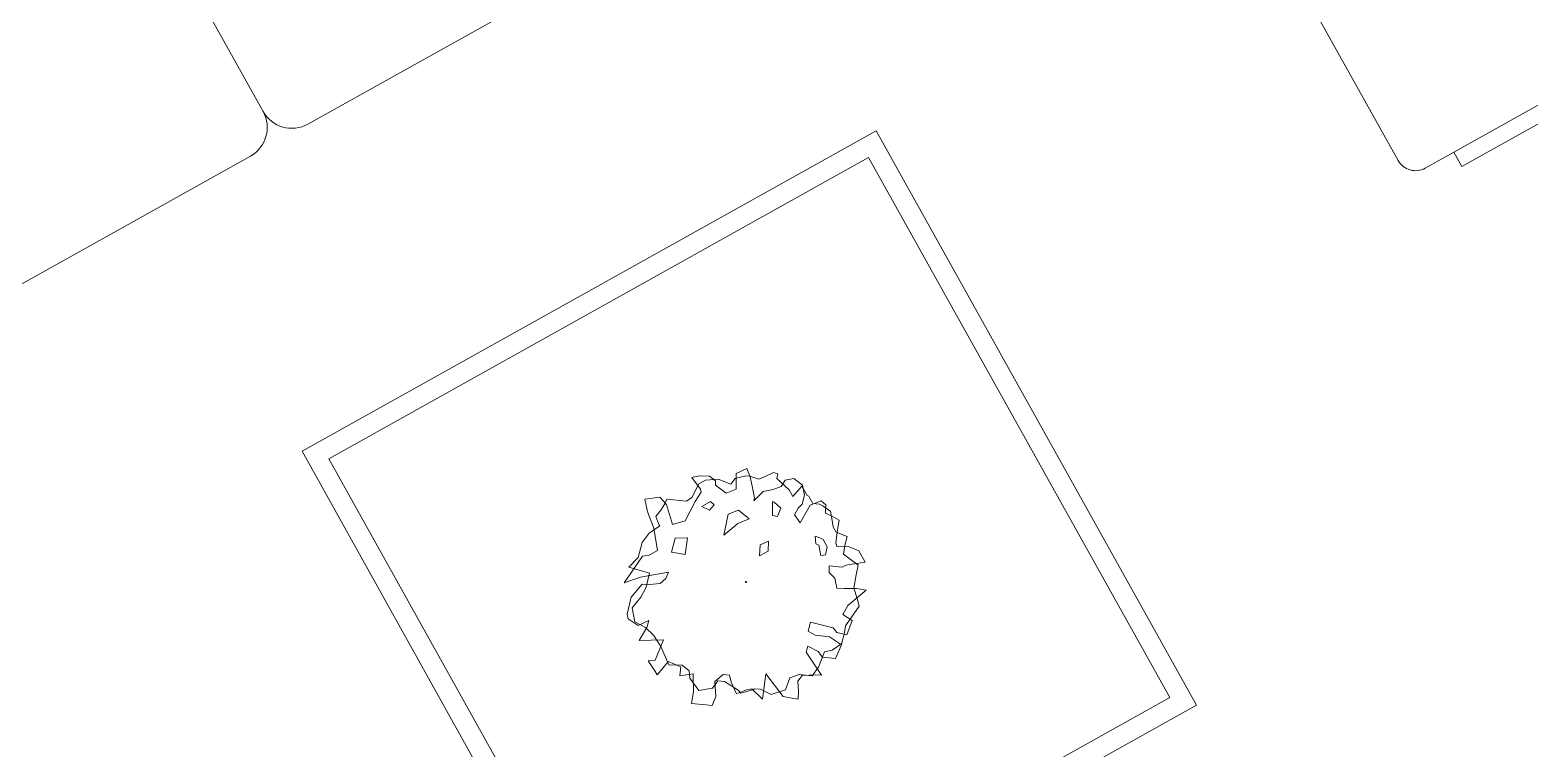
# Model space of a CAD drawing. Header units: millimetres. Extents: x 403824132 to 733479728, y 1974822364 to 2151530530.
# Drawn here: x 568796094 to 568798382, y 2063160117 to 2063161213 of the extents above; entities that cross this region are included whole.
import ezdxf

# ---------------------------------------------------------------- set-up
doc = ezdxf.new("R2010")
doc.units = ezdxf.units.MM
for name, color, linetype, lineweight in [('E- THAY', 9, 'Continuous', 20), ('E-NoiThat', 32, 'Continuous', 9), ('LD-THAY', 9, 'Continuous', 13)]:
    doc.layers.add(name, color=color, linetype=linetype, lineweight=lineweight)

# ---------------------------------------------------------------- blocks, each defined once
blk = doc.blocks.new('sf2')
at = {"layer": 'E-NoiThat'}
for p, q in [((-123895508.8608268, 101808393.999927), (-123895508.8608268, 101809393.999927)), ((-123895508.8608268, 101809393.999927), (-123894508.8608268, 101809393.999927)), ((-123894508.8608268, 101809393.999927), (-123894508.8608268, 101808393.999927)), ((-123895478.8608268, 101808423.999927), (-123895478.8608268, 101809363.999927)), ((-123895478.8608268, 101809363.999927), (-123894538.8608268, 101809363.999927)), ((-123894538.8608268, 101809363.999927), (-123894538.8608268, 101808423.999927)), ((-123894949.8899923, 101809068.0273934), (-123894928.7274679, 101809076.0951014)), ((-123894928.7274679, 101809076.0951014), (-123894923.8439887, 101809059.9597934)), ((-123895041.0514099, 101809048.4342494), (-123895023.1447615, 101809056.5021734)), ((-123895036.1678442, 101809048.4342494), (-123895031.2841275, 101809058.8072174)), ((-123895031.2841275, 101809058.8072174), (-123895018.2610339, 101809066.8747094)), ((-123895023.1447615, 101809056.5021734), (-123895011.7494439, 101809056.5021734)), ((-123895018.2610339, 101809066.8747094), (-123895006.8658891, 101809070.3323294)), ((-123895011.7494439, 101809056.5021734), (-123894992.2150303, 101809043.8241614)), ((-123895006.8658891, 101809070.3323294), (-123895010.1216787, 101809048.4342494)), ((-123894982.4477371, 101809042.6718014), (-123894958.0293367, 101809059.9597934)), ((-123894958.0293367, 101809059.9597934), (-123894951.5179303, 101809055.3484094)), ((-123894953.1458575, 101809053.0444454), (-123894949.8899923, 101809068.0273934)), ((-123894946.6342783, 101809021.9262974), (-123894953.1458575, 101809053.0444454)), ((-123894951.5179303, 101809055.3484094), (-123894941.7504643, 101809049.5869334)), ((-123894941.7504643, 101809049.5869334), (-123894930.3553843, 101809044.9769534)), ((-123894923.8439887, 101809059.9597934), (-123894922.2158779, 101809053.0444454)), ((-123894922.2158779, 101809053.0444454), (-123894918.9601747, 101809031.1465814)), ((-123895094.7714955, 101809018.4685694), (-123895085.0041915, 101809028.8414294)), ((-123895086.6321835, 101809041.5192254), (-123895068.7255027, 101809042.6718014)), ((-123895085.0041915, 101809027.6889614), (-123895086.6321835, 101809041.5192254)), ((-123895085.0041915, 101809028.8414294), (-123895080.1206475, 101809032.2989414)), ((-123895080.1206475, 101809011.5533294), (-123895085.0041915, 101809027.6889614)), ((-123895080.1206475, 101809032.2989414), (-123895063.8417859, 101809036.9092454)), ((-123895068.7255027, 101809042.6718014), (-123895057.3302715, 101809021.9262974)), ((-123895063.8417859, 101809036.9092454), (-123895054.0745035, 101809032.2991574)), ((-123895054.0745035, 101809032.2991574), (-123895041.0514099, 101809048.4342494)), ((-123895041.0514099, 101809024.2312334), (-123895032.9120547, 101809042.6718014)), ((-123895032.9120547, 101809042.6718014), (-123895036.1678442, 101809048.4342494)), ((-123895010.1216787, 101809048.4342494), (-123895008.4937515, 101809043.8241614)), ((-123895008.4937515, 101809043.8241614), (-123894993.8427955, 101809035.7566694)), ((-123894993.8427955, 101809035.7566694), (-123894966.1688593, 101809017.3162094)), ((-123894992.2150303, 101809043.8241614), (-123894982.4477371, 101809042.6718014)), ((-123894930.3553843, 101809044.9769534), (-123894928.7274679, 101809032.2991574)), ((-123894928.7274679, 101809032.2991574), (-123894928.7274679, 101809029.9940054)), ((-123894928.7274679, 101809029.9940054), (-123894909.1930435, 101809027.6889614)), ((-123894918.9601747, 101809031.1465814), (-123894907.5651055, 101808998.8752094)), ((-123894909.1930435, 101809027.6889614), (-123894892.9141711, 101809020.7737214)), ((-123895127.3291755, 101808981.5876494), (-123895119.1898635, 101809005.7904494)), ((-123895124.0735155, 101809011.5533294), (-123895119.1898635, 101809016.1634174)), ((-123895119.1898635, 101809005.7904494), (-123895124.0735155, 101809011.5533294)), ((-123895119.1898635, 101809016.1634174), (-123895106.1667915, 101809017.3159934)), ((-123895106.1667915, 101809017.3159934), (-123895094.7714955, 101809018.4685694)), ((-123895075.2370063, 101808996.5704894), (-123895080.1206475, 101809011.5533294)), ((-123895057.3302715, 101809021.9262974), (-123895041.0514099, 101809024.2312334)), ((-123895014.0993511, 101809024.3724974), (-123895016.6497603, 101809017.1499974)), ((-123895016.6497603, 101809017.1499974), (-123895006.4482207, 101809013.5383694)), ((-123894998.7971011, 101809024.3724974), (-123895014.0993511, 101809024.3724974)), ((-123895006.4482207, 101809013.5383694), (-123894998.7971011, 101809024.3724974)), ((-123894966.1688593, 101809017.3162094), (-123894946.6342783, 101809021.9262974)), ((-123894892.9141711, 101809020.7737214), (-123894876.6353203, 101809003.4857294)), ((-123894876.6353203, 101809003.4857294), (-123894857.1007555, 101808997.7228494)), ((-123895148.4917754, 101808978.1305694), (-123895141.9802395, 101808993.1134094)), ((-123895141.9802395, 101808993.1134094), (-123895128.9571675, 101808997.7228494)), ((-123895128.9571675, 101808997.7228494), (-123895119.1898635, 101808991.9610494)), ((-123895127.3291755, 101808970.0629694), (-123895127.3291755, 101808981.5876494)), ((-123895119.1898635, 101808991.9610494), (-123895106.1667915, 101808994.2657694)), ((-123895106.1667915, 101808994.2657694), (-123895091.5157275, 101808998.8752094)), ((-123895091.5157275, 101808998.8752094), (-123895071.9813139, 101808993.1134094)), ((-123895071.9813139, 101808993.1134094), (-123895075.2370063, 101808996.5704894)), ((-123895052.4500755, 101808972.9789694), (-123895044.8489275, 101808992.3530894)), ((-123895044.8489275, 101808992.3530894), (-123895028.1264451, 101808994.5055294)), ((-123895028.1264451, 101808994.5055294), (-123895006.8431983, 101808969.7497694)), ((-123894956.6754919, 101808993.4287694), (-123894939.9530851, 101809002.0396094)), ((-123894941.473185, 101808972.9789694), (-123894956.6754919, 101808993.4287694)), ((-123894924.7507999, 101808985.8936094), (-123894941.473185, 101808972.9789694)), ((-123894939.9530851, 101809002.0396094), (-123894924.7507999, 101808985.8936094)), ((-123894907.5651055, 101808998.8752094), (-123894892.9141711, 101808998.8752094)), ((-123894892.9141711, 101808998.8752094), (-123894883.1468671, 101809002.3333694)), ((-123894883.1468671, 101809002.3333694), (-123894839.1939235, 101808980.4352894)), ((-123894857.1007555, 101808997.7228494), (-123894879.8911963, 101808974.6724094)), ((-123895143.6081235, 101808963.1477294), (-123895148.4917754, 101808978.1305694)), ((-123895148.4917754, 101808958.5372094), (-123895146.8639995, 101808960.8419294)), ((-123895148.4917754, 101808953.9256094), (-123895148.4917754, 101808958.5372094)), ((-123895146.8639995, 101808976.9771294), (-123895127.3291755, 101808970.0629694)), ((-123895146.8639995, 101808960.8419294), (-123895146.8639995, 101808976.9771294)), ((-123895133.8408195, 101808952.7743294), (-123895143.6081235, 101808963.1477294)), ((-123895102.6176955, 101808963.2924494), (-123895098.0570715, 101808976.2081694)), ((-123895091.9760235, 101808954.6816094), (-123895102.6176955, 101808963.2924494)), ((-123895098.0570715, 101808976.2081694), (-123895096.5368635, 101808978.3606094)), ((-123895096.5368635, 101808978.3606094), (-123895085.8951915, 101808960.0632494)), ((-123895085.8951915, 101808960.0632494), (-123895091.9760235, 101808954.6816094)), ((-123895034.2073095, 101808975.1314094), (-123895052.4500755, 101808972.9789694)), ((-123895006.8431983, 101808969.7497694), (-123895034.2073095, 101808975.1314094)), ((-123894865.2400243, 101808975.8247694), (-123894905.9371783, 101808961.9953694)), ((-123894905.9371783, 101808961.9953694), (-123894897.7978123, 101808955.0801294)), ((-123894886.4026243, 101808952.7743294), (-123894871.7516791, 101808959.6895694)), ((-123894879.8911963, 101808974.6724094), (-123894865.2400243, 101808958.5372094)), ((-123894871.7516791, 101808959.6895694), (-123894861.9843751, 101808965.4524494)), ((-123894839.1939235, 101808980.4352894), (-123894865.2400243, 101808975.8247694)), ((-123894865.2400243, 101808958.5372094), (-123894850.5892195, 101808949.3172494)), ((-123894861.9843751, 101808965.4524494), (-123894837.5661475, 101808956.2324894)), ((-123895164.7705075, 101808934.3344094), (-123895161.5147395, 101808943.5543694)), ((-123895163.1428395, 101808928.5715294), (-123895159.8868555, 101808935.4867694)), ((-123895161.5147395, 101808943.5543694), (-123895143.6081235, 101808945.8580094)), ((-123895159.8868555, 101808935.4867694), (-123895156.6311955, 101808940.0962094)), ((-123895156.6311955, 101808940.0962094), (-123895148.4917754, 101808945.8580094)), ((-123895148.4917754, 101808945.8580094), (-123895148.4917754, 101808953.9256094)), ((-123895143.6081235, 101808945.8580094), (-123895117.5618715, 101808929.7228094)), ((-123895125.7013995, 101808950.4696094), (-123895133.8408195, 101808952.7743294)), ((-123895115.9340955, 101808944.7067294), (-123895125.7013995, 101808950.4696094)), ((-123895117.5618715, 101808929.7228094), (-123895115.9340955, 101808944.7067294)), ((-123894897.7978123, 101808955.0801294), (-123894886.4026243, 101808952.7743294)), ((-123894850.5892195, 101808949.3172494), (-123894831.0546115, 101808941.2496494)), ((-123894837.5661475, 101808956.2324894), (-123894819.6596395, 101808936.6391294)), ((-123894831.0546115, 101808941.2496494), (-123894824.5429675, 101808920.5039294)), ((-123894819.6596395, 101808936.6391294), (-123894818.0315395, 101808929.7228094)), ((-123895171.2820435, 101808904.3687294), (-123895164.7705075, 101808914.7410494)), ((-123895166.3982835, 101808922.8086494), (-123895163.1428395, 101808928.5715294)), ((-123895161.5147395, 101808908.9781694), (-123895166.3982835, 101808922.8086494)), ((-123895158.2590795, 101808923.9610094), (-123895164.7705075, 101808934.3344094)), ((-123895164.7705075, 101808914.7410494), (-123895158.2590795, 101808923.9610094)), ((-123895047.8893867, 101808929.9269294), (-123895061.5714963, 101808928.8501694)), ((-123895061.5714963, 101808928.8501694), (-123895053.9703483, 101808915.9344494)), ((-123895053.9703483, 101808915.9344494), (-123895038.7680523, 101808915.9344494)), ((-123895038.7680523, 101808915.9344494), (-123895047.8893867, 101808929.9269294)), ((-123894826.1710675, 101808913.5886894), (-123894844.0775755, 101808912.4363294)), ((-123894844.0775755, 101808912.4363294), (-123894835.9382635, 101808904.3687294)), ((-123894824.5429675, 101808920.5039294), (-123894834.3102715, 101808905.5210894)), ((-123894818.0315395, 101808929.7228094), (-123894826.1710675, 101808913.5886894)), ((-123895161.5147395, 101808892.8429694), (-123895171.2820435, 101808904.3687294)), ((-123895169.6542675, 101808876.7077694), (-123895158.2590795, 101808890.5382494)), ((-123895158.2590795, 101808899.7582094), (-123895161.5147395, 101808908.9781694)), ((-123895150.1195515, 101808876.7077694), (-123895161.5147395, 101808892.8429694)), ((-123895158.2590795, 101808890.5382494), (-123895158.2590795, 101808899.7582094)), ((-123895132.2129355, 101808895.1476894), (-123895135.4687035, 101808890.5382494)), ((-123895135.4687035, 101808890.5382494), (-123895135.4687035, 101808877.8601294)), ((-123895127.3291755, 101808900.9105694), (-123895132.2129355, 101808895.1476894)), ((-123895122.7508395, 101808890.1062494), (-123895127.3291755, 101808900.9105694)), ((-123895122.7508395, 101808890.1062494), (-123895125.7013995, 101808885.9277294)), ((-123895001.7125071, 101808891.3244894), (-123895003.0841071, 101808891.3244894)), ((-123895001.7125071, 101808891.3244894), (-123895001.7125071, 101808892.6960894)), ((-123895001.7125071, 101808891.3244894), (-123895001.7125071, 101808889.9528894)), ((-123895001.7125071, 101808891.3244894), (-123895000.3408963, 101808891.3244894)), ((-123894816.4037635, 101808892.8429694), (-123894848.9612275, 101808875.5554094)), ((-123894839.1939235, 101808889.3858894), (-123894840.8219155, 101808868.6401694)), ((-123894834.3102715, 101808905.5210894), (-123894839.1939235, 101808889.3858894)), ((-123894835.9382635, 101808904.3687294), (-123894816.4037635, 101808892.8429694)), ((-123895159.8868555, 101808866.3343694), (-123895169.6542675, 101808876.7077694)), ((-123895164.7705075, 101808861.7249294), (-123895148.4917754, 101808870.9448894)), ((-123895148.4917754, 101808870.9448894), (-123895150.1195515, 101808876.7077694)), ((-123895135.4687035, 101808877.8601294), (-123895127.3291755, 101808868.6401694)), ((-123895127.3291755, 101808868.6401694), (-123895120.8177475, 101808870.9448894)), ((-123895120.8177475, 101808870.9448894), (-123895125.7013995, 101808885.9277294)), ((-123894848.9612275, 101808875.5554094), (-123894822.9151915, 101808854.8096894)), ((-123894840.8219155, 101808868.6401694), (-123894837.5661475, 101808838.6744894)), ((-123895174.5380275, 101808849.0468094), (-123895164.7705075, 101808861.7249294)), ((-123895174.5380275, 101808829.4534494), (-123895174.5380275, 101808849.0468094)), ((-123895163.1428395, 101808830.6058094), (-123895151.7477595, 101808855.9620494)), ((-123895151.7477595, 101808855.9620494), (-123895159.8868555, 101808866.3343694)), ((-123895124.0735155, 101808851.3515294), (-123895140.3522475, 101808839.8268494)), ((-123895119.1898635, 101808842.1315694), (-123895124.0735155, 101808851.3515294)), ((-123894822.9151915, 101808854.8096894), (-123894813.1477795, 101808859.4202094)), ((-123894813.1477795, 101808859.4202094), (-123894814.7756635, 101808840.9792094)), ((-123895146.8639995, 101808839.8268494), (-123895174.5380275, 101808829.4534494)), ((-123895153.3754275, 101808819.0811294), (-123895163.1428395, 101808830.6058094)), ((-123895140.3522475, 101808839.8268494), (-123895146.8639995, 101808839.8268494)), ((-123895122.4456315, 101808830.6068894), (-123895119.1898635, 101808842.1315694)), ((-123895117.5618715, 101808815.6229694), (-123895122.4456315, 101808830.6068894)), ((-123894855.4727635, 101808828.3000094), (-123894860.3564155, 101808815.6240494)), ((-123894837.5661475, 101808838.6744894), (-123894855.4727635, 101808828.3000094)), ((-123894839.1939235, 101808843.2839294), (-123894852.2171035, 101808827.1487294)), ((-123894852.2171035, 101808827.1487294), (-123894844.0775755, 101808815.6240494)), ((-123894831.0546115, 101808839.8268494), (-123894839.1939235, 101808843.2839294)), ((-123894814.7756635, 101808834.0639694), (-123894831.0546115, 101808839.8268494)), ((-123894814.7756635, 101808840.9792094), (-123894814.7756635, 101808834.0639694)), ((-123895155.0033115, 101808791.4201694), (-123895143.6081235, 101808800.6401294)), ((-123895140.3522475, 101808802.9459294), (-123895153.3754275, 101808819.0811294)), ((-123895143.6081235, 101808800.6401294), (-123895127.3291755, 101808809.8611694)), ((-123895137.0964795, 101808786.8107294), (-123895140.3522475, 101808802.9459294)), ((-123895127.3291755, 101808809.8611694), (-123895117.5618715, 101808815.6229694)), ((-123894844.0775755, 101808815.6240494), (-123894863.612259, 101808808.7088094)), ((-123894863.612259, 101808808.7088094), (-123894850.5892195, 101808784.5049294)), ((-123894860.3564155, 101808815.6240494), (-123894855.4727635, 101808805.2506494)), ((-123894855.4727635, 101808805.2506494), (-123894858.7285315, 101808782.2002094)), ((-123895119.1898635, 101808784.5049294), (-123895155.0033115, 101808791.4201694)), ((-123895133.8408195, 101808775.2849694), (-123895137.0964795, 101808786.8107294)), ((-123895101.2830315, 101808759.1497694), (-123895133.8408195, 101808775.2849694)), ((-123895106.1667915, 101808776.4373294), (-123895119.1898635, 101808784.5049294)), ((-123895114.3061035, 101808761.4544894), (-123895106.1667915, 101808776.4373294)), ((-123895057.3302715, 101808790.2678094), (-123895083.3764155, 101808766.0650094)), ((-123895047.5629027, 101808779.8954894), (-123895057.3302715, 101808790.2678094)), ((-123895054.0745035, 101808769.5220894), (-123895047.5629027, 101808779.8954894)), ((-123894902.6814643, 101808785.6572894), (-123894910.8208195, 101808779.8954894)), ((-123894910.8208195, 101808779.8954894), (-123894907.5651055, 101808769.5220894)), ((-123894899.4257395, 101808775.2849694), (-123894910.8208195, 101808753.3868894)), ((-123894886.4026243, 101808782.2002094), (-123894902.6814643, 101808785.6572894)), ((-123894891.2861791, 101808781.0478494), (-123894899.4257395, 101808775.2849694)), ((-123894878.2630963, 101808775.2849694), (-123894891.2861791, 101808781.0478494)), ((-123894876.6353203, 101808761.4544894), (-123894886.4026243, 101808782.2002094)), ((-123894858.7285315, 101808782.2002094), (-123894878.2630963, 101808775.2849694)), ((-123894850.5892195, 101808784.5049294), (-123894839.1939235, 101808770.6755294)), ((-123895096.3994875, 101808746.4716494), (-123895114.3061035, 101808761.4544894)), ((-123895093.1437195, 101808748.7763694), (-123895101.2830315, 101808759.1497694)), ((-123895085.0041915, 101808756.8439694), (-123895096.3994875, 101808746.4716494)), ((-123895083.3764155, 101808766.0650094), (-123895085.0041915, 101808756.8439694)), ((-123895081.7484235, 101808737.2516894), (-123895071.9813139, 101808756.8439694)), ((-123895071.9813139, 101808756.8439694), (-123895054.0745035, 101808769.5220894)), ((-123895036.1678442, 101808760.3021294), (-123895045.9351375, 101808745.3192894)), ((-123895029.6562651, 101808753.3868894), (-123895036.1678442, 101808760.3021294)), ((-123895032.9120547, 101808711.8954494), (-123895029.6562651, 101808753.3868894)), ((-123894959.6572715, 101808754.5392494), (-123894966.1688593, 101808711.8954494)), ((-123894936.8669851, 101808723.4212094), (-123894959.6572715, 101808754.5392494)), ((-123894910.8208195, 101808753.3868894), (-123894912.4485847, 101808747.6240094)), ((-123894907.5651055, 101808769.5220894), (-123894905.9371783, 101808749.9298094)), ((-123894865.2400243, 101808752.2345294), (-123894876.6353203, 101808761.4544894)), ((-123894857.1007555, 101808757.9974094), (-123894865.2400243, 101808752.2345294)), ((-123894839.1939235, 101808770.6755294), (-123894857.1007555, 101808757.9974094)), ((-123895086.6321835, 101808743.0145694), (-123895093.1437195, 101808748.7763694)), ((-123895083.3764155, 101808738.4040494), (-123895086.6321835, 101808743.0145694)), ((-123895065.4697239, 101808737.2516894), (-123895083.3764155, 101808738.4040494)), ((-123895063.8417859, 101808723.4212094), (-123895081.7484235, 101808737.2516894)), ((-123895054.0745035, 101808740.7087694), (-123895065.4697239, 101808737.2516894)), ((-123895047.5629027, 101808734.9469694), (-123895063.8417859, 101808723.4212094)), ((-123895034.5399063, 101808724.5735694), (-123895054.0745035, 101808740.7087694)), ((-123895045.9351375, 101808745.3192894), (-123895047.5629027, 101808734.9469694)), ((-123894988.9593271, 101808731.4888094), (-123895003.6101751, 101808729.1840894)), ((-123894974.3082167, 101808718.8096094), (-123894988.9593271, 101808731.4888094)), ((-123894941.7504643, 101808738.4040494), (-123894951.5179303, 101808723.4212094)), ((-123894933.6112819, 101808743.0145694), (-123894941.7504643, 101808738.4040494)), ((-123894930.3553843, 101808745.3192894), (-123894936.8669851, 101808723.4212094)), ((-123894931.9831711, 101808743.0145694), (-123894933.6112819, 101808743.0145694)), ((-123894912.4485847, 101808747.6240094), (-123894931.9831711, 101808743.0145694)), ((-123894922.2158779, 101808747.6240094), (-123894930.3553843, 101808745.3192894)), ((-123894905.9371783, 101808749.9298094), (-123894922.2158779, 101808747.6240094)), ((-123895019.8889719, 101808717.6583294), (-123895034.5399063, 101808724.5735694)), ((-123895024.7726239, 101808716.5059694), (-123895032.9120547, 101808711.8954494)), ((-123895006.8658891, 101808725.7259294), (-123895024.7726239, 101808716.5059694)), ((-123895003.6101751, 101808729.1840894), (-123895019.8889719, 101808717.6583294)), ((-123894997.0986715, 101808721.1164894), (-123895006.8658891, 101808725.7259294)), ((-123894990.5870923, 101808707.2860094), (-123894997.0986715, 101808721.1164894)), ((-123894984.0755131, 101808696.9126094), (-123894990.5870923, 101808707.2860094)), ((-123894951.5179303, 101808723.4212094), (-123894974.3082167, 101808718.8096094)), ((-123894966.1688593, 101808711.8954494), (-123894974.3082167, 101808704.9802094)), ((-123894974.3082167, 101808704.9802094), (-123894984.0755131, 101808696.9126094)), ((-123894538.8608268, 101808423.999927), (-123895478.8608268, 101808423.999927)), ((-123894508.8608268, 101808393.999927), (-123895508.8608268, 101808393.999927))]:
    blk.add_line(p, q, dxfattribs=at)
for points in [[(-123893958.8608268, 101809923.999927, -0.4142135623730966), (-123894058.8608268, 101809823.999927), (-123894658.8608268, 101809823.999927, -0.4142135623730688), (-123894708.8608268, 101809873.999927, -0.4142135623730998), (-123894758.8608268, 101809823.999927), (-123895258.8608268, 101809823.999927, -0.4142135623730955), (-123895308.8608268, 101809873.999927, -0.4142135623730851), (-123895358.8608268, 101809823.999927), (-123895958.8608268, 101809823.999927, -0.4142135623730955), (-123896058.8608268, 101809923.999927), (-123896058.8608268, 101810523.999927, -0.4142135623730998), (-123895958.8608268, 101810623.999927), (-123894058.8608268, 101810623.999927, -0.4142135623730966), (-123893958.8608268, 101810523.999927)], [(-123896259.9998167, 101809537.4913085), (-123896259.9998167, 101809562.4913085), (-123896469.9998168, 101809562.4913085, 0.9999999999999982), (-123896469.9998168, 101808912.4913085), (-123896259.9998167, 101808912.4913085), (-123896259.9998167, 101808937.4913085), (-123896209.9998168, 101808937.4913085, 0.4142135623731039), (-123896179.9998167, 101808967.4913085), (-123896179.9998167, 101809507.4913085, 0.4142135623731039), (-123896209.9998168, 101809537.4913085)]]:
    blk.add_lwpolyline(points, format="xyb", close=True, dxfattribs=at)
for points in [[(-123894658.8608268, 101810423.999927, 0.4142135623730945), (-123894708.8608268, 101810373.999927), (-123894708.8608268, 101809873.999927, 0.4142135623730951)], [(-123896419.9998167, 101808937.4913085), (-123896469.9998168, 101808937.4913085, -1), (-123896469.9998168, 101809537.4913085), (-123896419.9998167, 101809537.4913085)], [(-123896259.9998167, 101808937.4913085), (-123896419.9998167, 101808937.4913085, -1), (-123896419.9998167, 101809537.4913085)]]:
    blk.add_lwpolyline(points, format="xyb", dxfattribs=at)
blk = doc.blocks.new('TANG 1 BT1')
at = {"layer": 'E- THAY', "xscale": -1, "rotation": 180}
blk.add_blockref('sf2', (131051943.2543672, 102638267.910293), dxfattribs=at)
blk = doc.blocks.new('MBT1 BT1')
at = {"layer": 'E- THAY'}
blk.add_blockref('TANG 1 BT1', (-73138.04684661701, 193430.5469893871), dxfattribs=at)

msp = doc.modelspace()

# ---------------------------------------------------------------- block references
at = {"layer": 'LD-THAY', "xscale": 1.002840898883994, "yscale": 1.002840898883994, "zscale": 1.002840898883994, "rotation": 209.1612944849871}
msp.add_blockref('MBT1 BT1', (574500902.8369732, 2067517606.496857, -0.06890181601581863), dxfattribs=at)

# ---------------------------------------------------------------- next in the draw order: block references
msp.add_blockref('MBT1 BT1', (574500902.8369732, 2067517606.496857, -0.06890181601581863), dxfattribs=at)

doc.saveas('drawing.dxf')
